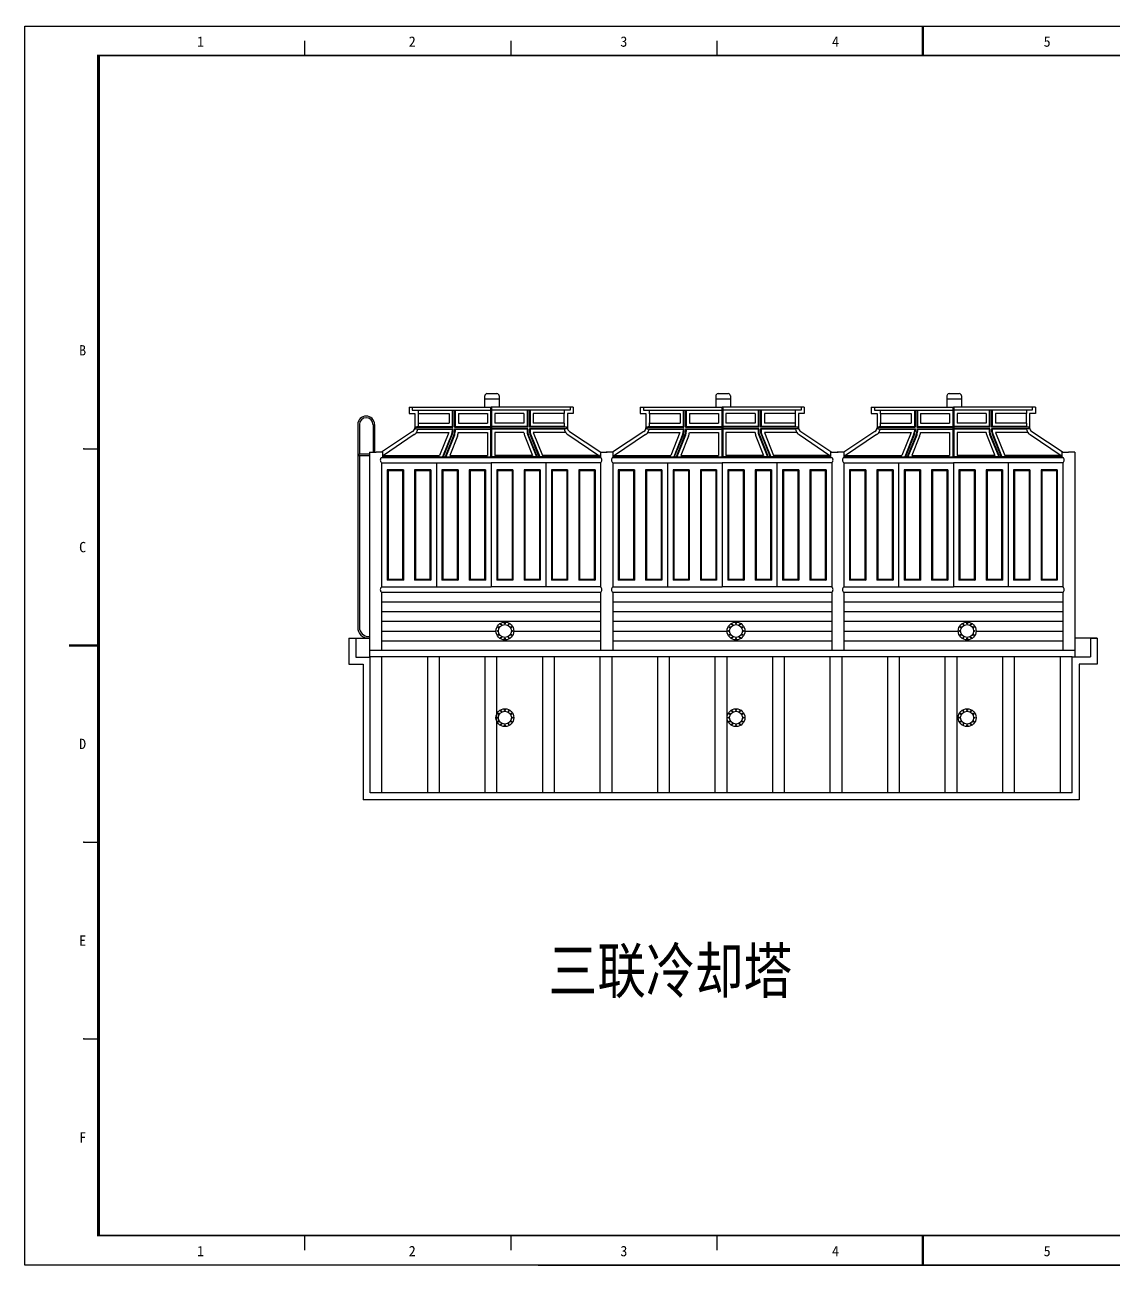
# Model space of a CAD drawing. Header units: millimetres. Extents: x 245 to 542, y 43 to 253.
# Drawn here: x 245.2 to 429.6, y 42.5 to 252.9 of the extents above; entities that cross this region are included whole.
import ezdxf

# ---------------------------------------------------------------- set-up
doc = ezdxf.new("R2010")
doc.units = ezdxf.units.MM
doc.layers.add('sb', color=2, linetype='Continuous')
doc.styles.add('QSDI', font='SimSun.ttf', dxfattribs={"width": 0.8})

# ---------------------------------------------------------------- blocks, each defined once
blk = doc.blocks.new('2#图框，横')
for p, q in [((7777.69, 0), (7777.69, 420)), ((7777.69, 420), (8371.69, 420)), ((7872.57, 415), (7872.57, 410)), ((7942.44, 415), (7942.44, 410)), ((8012.32, 415), (8012.32, 410)), ((7797.69, 276.67), (7802.69, 276.67)), ((7797.69, 143.33), (7802.69, 143.33)), ((7797.69, 76.67), (7802.69, 76.67)), ((7872.57, 10), (7872.57, 5)), ((7942.44, 10), (7942.44, 5)), ((8012.32, 10), (8012.32, 5)), ((8371.69, 0), (7777.69, 0)), ((7951.69, 0), (8371.69, 0))]:
    blk.add_line(p, q)
for points, const_width in [([(8082.19, 410), (8082.19, 420)], 0.8), ([(8082.19, 410), (8082.19, 420)], 0.5), ([(7802.69, 210), (7792.69, 210)], 0.8), ([(7792.69, 210), (7802.69, 210)], 0.5), ([(8082.19, 10), (8082.19, 0)], 0.8), ([(8082.19, 10), (8082.19, 0)], 0.5)]:
    blk.add_lwpolyline(points, dxfattribs=dict(const_width=const_width))
blk.add_lwpolyline([(7802.69, 10, 1, 1, 0), (7802.69, 410, 0.6, 0.6, 0), (8361.69, 410, 0.6, 0.6, 0), (8361.69, 10, 0.6, 0.6, 0)], format="xyseb", close=True)
for p in [(7797.69, 276.67), (7797.69, 210), (7797.69, 143.33), (7797.69, 76.67)]:
    blk.add_point(p)
at = {"style": 'QSDI'}
for s, p in [('1', (7836.11, 412.98)), ('2', (7907.86, 412.98)), ('3', (7979.61, 412.98)), ('4', (8051.36, 412.98)), ('5', (8123.11, 412.98)), ('B', (7796.11, 308.32)), ('C', (7796.11, 241.62)), ('D', (7796.11, 174.92)), ('E', (7796.11, 108.22)), ('F', (7796.11, 41.52)), ('1', (7836.11, 2.98)), ('2', (7907.86, 2.98)), ('3', (7979.61, 2.98)), ('4', (8051.36, 2.98)), ('5', (8123.11, 2.98))]:
    blk.add_text(s, height=3.5, dxfattribs=at).set_placement(p)
blk = doc.blocks.new('A$C2AF1339E')
at = {"color": 0, "linetype": 'ByBlock'}
for p, q in [((0, 2350), (0, 0)), ((1182, 2350), (1182, 0)), ((120, 2212), (120, 127)), ((120, 2212), (471, 2212)), ((139, 2198), (120, 2212)), ((139, 2212), (139, 143)), ((139, 2198), (452, 2198)), ((452, 2212), (452, 143)), ((471, 2212), (452, 2198)), ((471, 2212), (471, 127)), ((711, 2212), (711, 127)), ((730, 2198), (711, 2212)), ((711, 2212), (1062, 2212)), ((730, 2212), (730, 143)), ((730, 2198), (1043, 2198)), ((1043, 2212), (1043, 143)), ((1062, 2212), (1043, 2198)), ((1062, 2212), (1062, 127)), ((139, 143), (120, 127)), ((120, 127), (471, 127)), ((139, 143), (452, 143)), ((452, 143), (471, 127)), ((730, 143), (711, 127)), ((711, 127), (1062, 127)), ((730, 143), (1043, 143)), ((1043, 143), (1062, 127))]:
    blk.add_line(p, q, dxfattribs=at)

msp = doc.modelspace()

# ---------------------------------------------------------------- linework, layer by layer
at = {"color": 2}
for p, q in [((323.1, 190), (323.1, 188.11)), ((323.1, 189.49), (325.58, 189.49)), ((323.49, 190.39), (325.19, 190.39)), ((325.58, 190), (325.58, 188.11)), ((362.28, 190), (362.28, 188.11)), ((362.28, 189.49), (364.76, 189.49)), ((362.67, 190.39), (364.37, 190.39)), ((364.76, 190), (364.76, 188.11)), ((401.46, 190), (401.46, 188.11)), ((401.46, 189.49), (403.94, 189.49)), ((401.85, 190.39), (403.55, 190.39)), ((403.94, 190), (403.94, 188.11)), ((304.18, 185.16), (304.18, 180.48)), ((304.45, 185.16), (304.45, 180.48)), ((301.87, 178.95), (301.87, 178.68)), ((300.09, 148.94), (300.09, 144.56)), ((301.26, 148.94), (301.26, 145.74)), ((301.26, 148.94), (303.57, 148.94)), ((426.95, 148.94), (423.17, 148.94)), ((425.78, 148.94), (425.78, 145.79)), ((426.95, 148.94), (426.95, 144.56)), ((301.26, 145.74), (303.69, 145.74)), ((344.81, 146.86), (303.57, 146.86)), ((344.81, 145.79), (303.57, 145.79)), ((303.69, 122.72), (303.69, 145.74)), ((305.69, 122.72), (305.69, 145.79)), ((383.99, 146.86), (342.75, 146.86)), ((383.99, 146.86), (342.75, 146.86)), ((383.99, 145.79), (342.75, 145.79)), ((383.99, 145.79), (342.75, 145.79)), ((423.17, 146.86), (381.93, 146.86)), ((422.69, 145.79), (381.93, 145.79)), ((422.69, 122.72), (422.69, 145.79)), ((422.69, 145.79), (425.78, 145.79)), ((300.09, 144.56), (302.52, 144.56)), ((302.52, 144.56), (302.52, 121.54)), ((426.95, 144.56), (423.87, 144.56)), ((423.87, 144.56), (423.87, 121.54)), ((422.69, 122.72), (303.69, 122.72)), ((423.87, 121.54), (302.52, 121.54))]:
    msp.add_line(p, q, dxfattribs=at)
at = {"color": 2, "linetype": 'ByBlock'}
for p, q in [((310.28, 188.1), (324.19, 188.1)), ((310.28, 188.1), (310.28, 187.03)), ((310.82, 188.1), (310.82, 187.57)), ((310.82, 188.1), (310.91, 188.1)), ((310.82, 187.57), (311.81, 187.57)), ((311.81, 187.57), (324.1, 187.57)), ((311.81, 187.57), (311.81, 187.03)), ((317.6, 187.57), (317.6, 184.84)), ((317.7, 187.57), (317.7, 184.73)), ((317.99, 187.57), (317.99, 184.73)), ((318.1, 187.57), (318.1, 184.84)), ((324.1, 188.1), (324.1, 179.68)), ((324.1, 187.48), (324.19, 187.48)), ((324.19, 188.1), (324.19, 179.59)), ((324.19, 188.1), (324.19, 179.59)), ((338.11, 188.1), (324.19, 188.1)), ((324.28, 187.48), (324.19, 187.48)), ((324.28, 188.1), (324.28, 179.68)), ((336.58, 187.57), (324.28, 187.57)), ((330.29, 187.57), (330.29, 184.84)), ((330.4, 187.57), (330.4, 184.73)), ((330.68, 187.57), (330.68, 184.73)), ((330.79, 187.57), (330.79, 184.84)), ((336.58, 187.57), (336.58, 187.03)), ((337.57, 187.57), (336.58, 187.57)), ((337.57, 188.1), (337.48, 188.1)), ((337.57, 188.1), (337.57, 187.57)), ((338.11, 188.1), (338.11, 187.03)), ((349.46, 188.1), (363.37, 188.1)), ((349.46, 188.1), (349.46, 187.03)), ((350, 188.1), (350.09, 188.1)), ((350, 188.1), (350, 187.57)), ((350, 187.57), (350.99, 187.57)), ((350.99, 187.57), (363.28, 187.57)), ((350.99, 187.57), (350.99, 187.03)), ((356.77, 187.57), (356.77, 184.84)), ((356.88, 187.57), (356.88, 184.73)), ((357.17, 187.57), (357.17, 184.73)), ((357.28, 187.57), (357.28, 184.84)), ((363.28, 188.1), (363.28, 179.68)), ((363.28, 187.48), (363.37, 187.48)), ((377.28, 188.1), (363.37, 188.1)), ((363.37, 188.1), (363.37, 179.59)), ((363.37, 188.1), (363.37, 179.59)), ((363.46, 187.48), (363.37, 187.48)), ((363.46, 188.1), (363.46, 179.68)), ((375.76, 187.57), (363.46, 187.57)), ((369.47, 187.57), (369.47, 184.84)), ((369.58, 187.57), (369.58, 184.73)), ((369.86, 187.57), (369.86, 184.73)), ((369.97, 187.57), (369.97, 184.84)), ((376.75, 187.57), (375.76, 187.57)), ((375.76, 187.57), (375.76, 187.03)), ((376.75, 188.1), (376.66, 188.1)), ((376.75, 188.1), (376.75, 187.57)), ((377.28, 188.1), (377.28, 187.03)), ((388.64, 188.1), (402.55, 188.1)), ((388.64, 188.1), (388.64, 187.03)), ((389.18, 188.1), (389.18, 187.57)), ((389.18, 188.1), (389.27, 188.1)), ((389.18, 187.57), (390.16, 187.57)), ((390.16, 187.57), (402.46, 187.57)), ((390.16, 187.57), (390.16, 187.03)), ((395.95, 187.57), (395.95, 184.84)), ((396.06, 187.57), (396.06, 184.73)), ((396.35, 187.57), (396.35, 184.73)), ((396.46, 187.57), (396.46, 184.84)), ((402.46, 188.1), (402.46, 179.68)), ((402.46, 187.48), (402.55, 187.48)), ((402.55, 188.1), (402.55, 179.59)), ((402.55, 188.1), (402.55, 179.59)), ((416.46, 188.1), (402.55, 188.1)), ((402.64, 187.48), (402.55, 187.48)), ((402.64, 188.1), (402.64, 179.68)), ((414.94, 187.57), (402.64, 187.57)), ((408.65, 187.57), (408.65, 184.84)), ((408.76, 187.57), (408.76, 184.73)), ((409.04, 187.57), (409.04, 184.73)), ((409.15, 187.57), (409.15, 184.84)), ((414.94, 187.57), (414.94, 187.03)), ((415.93, 187.57), (414.94, 187.57)), ((415.93, 188.1), (415.84, 188.1)), ((415.93, 188.1), (415.93, 187.57)), ((416.46, 188.1), (416.46, 187.03)), ((301.6, 185.16), (301.6, 178.82)), ((301.87, 185.16), (301.87, 180.15)), ((310.28, 187.03), (311.27, 187.03)), ((311.27, 187.03), (311.27, 184.6)), ((311.81, 187.03), (317.06, 187.03)), ((311.81, 187.03), (311.85, 186.98)), ((311.85, 185.42), (311.81, 185.38)), ((311.81, 185.38), (317.06, 185.38)), ((311.81, 185.38), (311.81, 184.84)), ((311.85, 186.98), (311.85, 185.42)), ((317.06, 187.03), (317.06, 185.38)), ((318.64, 187.03), (323.57, 187.03)), ((318.64, 187.03), (318.64, 185.38)), ((318.64, 185.38), (323.57, 185.38)), ((323.57, 187.03), (323.57, 185.38)), ((329.75, 187.03), (324.82, 187.03)), ((324.82, 187.03), (324.82, 185.38)), ((329.75, 185.38), (324.82, 185.38)), ((329.75, 187.03), (329.75, 185.38)), ((331.33, 187.03), (331.33, 185.38)), ((336.58, 187.03), (331.33, 187.03)), ((336.58, 185.38), (331.33, 185.38)), ((336.58, 187.03), (336.54, 186.98)), ((336.54, 186.98), (336.54, 185.42)), ((336.54, 185.42), (336.58, 185.38)), ((336.58, 185.38), (336.58, 184.84)), ((337.12, 187.03), (337.12, 184.6)), ((338.11, 187.03), (337.12, 187.03)), ((349.46, 187.03), (350.45, 187.03)), ((350.45, 187.03), (350.45, 184.6)), ((350.99, 187.03), (356.24, 187.03)), ((350.99, 187.03), (351.03, 186.98)), ((351.03, 185.42), (350.99, 185.38)), ((350.99, 185.38), (356.24, 185.38)), ((350.99, 185.38), (350.99, 184.84)), ((351.03, 186.98), (351.03, 185.42)), ((356.24, 187.03), (356.24, 185.38)), ((357.81, 187.03), (362.75, 187.03)), ((357.81, 187.03), (357.81, 185.38)), ((357.81, 185.38), (362.75, 185.38)), ((362.75, 187.03), (362.75, 185.38)), ((364, 187.03), (364, 185.38)), ((368.93, 187.03), (364, 187.03)), ((368.93, 185.38), (364, 185.38)), ((368.93, 187.03), (368.93, 185.38)), ((375.76, 187.03), (370.51, 187.03)), ((370.51, 187.03), (370.51, 185.38)), ((375.76, 185.38), (370.51, 185.38)), ((375.76, 187.03), (375.72, 186.98)), ((375.72, 186.98), (375.72, 185.42)), ((375.72, 185.42), (375.76, 185.38)), ((375.76, 185.38), (375.76, 184.84)), ((377.28, 187.03), (376.3, 187.03)), ((376.3, 187.03), (376.3, 184.6)), ((388.64, 187.03), (389.63, 187.03)), ((389.63, 187.03), (389.63, 184.6)), ((390.16, 187.03), (395.42, 187.03)), ((390.16, 187.03), (390.21, 186.98)), ((390.21, 185.42), (390.16, 185.38)), ((390.16, 185.38), (395.42, 185.38)), ((390.16, 185.38), (390.16, 184.84)), ((390.21, 186.98), (390.21, 185.42)), ((395.42, 187.03), (395.42, 185.38)), ((396.99, 187.03), (396.99, 185.38)), ((396.99, 187.03), (401.92, 187.03)), ((396.99, 185.38), (401.92, 185.38)), ((401.92, 187.03), (401.92, 185.38)), ((408.11, 187.03), (403.18, 187.03)), ((403.18, 187.03), (403.18, 185.38)), ((408.11, 185.38), (403.18, 185.38)), ((408.11, 187.03), (408.11, 185.38)), ((409.69, 187.03), (409.69, 185.38)), ((414.94, 187.03), (409.69, 187.03)), ((414.94, 185.38), (409.69, 185.38)), ((414.94, 187.03), (414.89, 186.98)), ((414.89, 186.98), (414.89, 185.42)), ((414.89, 185.42), (414.94, 185.38)), ((414.94, 185.38), (414.94, 184.84)), ((415.48, 187.03), (415.48, 184.6)), ((416.46, 187.03), (415.48, 187.03)), ((310.89, 183.97), (305.61, 180.48)), ((311.17, 183.46), (305.93, 179.92)), ((311.81, 184.84), (311.4, 184.73)), ((311.4, 184.73), (317.7, 184.73)), ((311.4, 184.73), (311.4, 184.45)), ((311.4, 184.45), (317.7, 184.45)), ((311.4, 184.45), (311.78, 184.35)), ((311.51, 183.8), (311.5, 183.72)), ((311.51, 183.8), (317.03, 183.8)), ((311.78, 184.35), (317.6, 184.35)), ((311.81, 184.84), (317.6, 184.84)), ((317.03, 183.8), (315.47, 179.92)), ((317.52, 183.56), (315.96, 179.68)), ((317.62, 183.52), (316.07, 179.68)), ((317.88, 183.42), (316.38, 179.68)), ((317.98, 183.38), (316.5, 179.68)), ((318.48, 183.18), (317.17, 179.92)), ((317.6, 184.84), (317.7, 184.73)), ((317.7, 184.45), (317.6, 184.35)), ((317.6, 184.35), (317.6, 183.97)), ((317.7, 184.45), (317.7, 183.97)), ((318.1, 184.84), (317.99, 184.73)), ((317.99, 184.73), (324.1, 184.73)), ((317.99, 184.45), (324.1, 184.45)), ((317.99, 184.45), (318.1, 184.35)), ((317.99, 184.45), (317.99, 183.97)), ((318.1, 184.84), (324.1, 184.84)), ((318.1, 184.35), (324.1, 184.35)), ((318.1, 184.35), (318.1, 183.97)), ((318.63, 183.8), (323.57, 183.8)), ((323.57, 183.8), (323.57, 179.92)), ((330.29, 184.84), (324.28, 184.84)), ((330.4, 184.73), (324.28, 184.73)), ((330.4, 184.45), (324.28, 184.45)), ((330.29, 184.35), (324.28, 184.35)), ((329.76, 183.8), (324.82, 183.8)), ((324.82, 183.8), (324.82, 179.92)), ((329.91, 183.18), (331.21, 179.92)), ((330.29, 184.84), (330.4, 184.73)), ((330.4, 184.45), (330.29, 184.35)), ((330.29, 184.35), (330.29, 183.97)), ((330.4, 184.45), (330.4, 183.97)), ((330.4, 183.38), (331.89, 179.68)), ((330.5, 183.42), (332, 179.68)), ((330.79, 184.84), (330.68, 184.73)), ((336.98, 184.73), (330.68, 184.73)), ((336.98, 184.45), (330.68, 184.45)), ((330.68, 184.45), (330.79, 184.35)), ((330.68, 184.45), (330.68, 183.97)), ((330.77, 183.52), (332.31, 179.68)), ((336.58, 184.84), (330.79, 184.84)), ((336.61, 184.35), (330.79, 184.35)), ((330.79, 184.35), (330.79, 183.97)), ((330.87, 183.56), (332.43, 179.68)), ((336.87, 183.8), (331.35, 183.8)), ((331.35, 183.8), (332.91, 179.92)), ((336.58, 184.84), (336.98, 184.73)), ((336.98, 184.45), (336.61, 184.35)), ((336.87, 183.8), (336.89, 183.72)), ((336.98, 184.73), (336.98, 184.45)), ((337.22, 183.46), (342.46, 179.92)), ((337.5, 183.97), (342.78, 180.48)), ((350.07, 183.97), (344.79, 180.48)), ((350.35, 183.46), (345.11, 179.92)), ((350.99, 184.84), (350.58, 184.73)), ((350.58, 184.73), (356.88, 184.73)), ((350.58, 184.73), (350.58, 184.45)), ((350.58, 184.45), (356.88, 184.45)), ((350.58, 184.45), (350.96, 184.35)), ((350.69, 183.8), (350.68, 183.72)), ((350.69, 183.8), (356.21, 183.8)), ((350.96, 184.35), (356.77, 184.35)), ((350.99, 184.84), (356.77, 184.84)), ((356.21, 183.8), (354.65, 179.92)), ((356.7, 183.56), (355.14, 179.68)), ((356.8, 183.52), (355.25, 179.68)), ((357.06, 183.42), (355.56, 179.68)), ((357.16, 183.38), (355.68, 179.68)), ((357.66, 183.18), (356.35, 179.92)), ((356.77, 184.84), (356.88, 184.73)), ((356.88, 184.45), (356.77, 184.35)), ((356.77, 184.35), (356.77, 183.97)), ((356.88, 184.45), (356.88, 183.97)), ((357.28, 184.84), (357.17, 184.73)), ((357.17, 184.73), (363.28, 184.73)), ((357.17, 184.45), (363.28, 184.45)), ((357.17, 184.45), (357.17, 183.97)), ((357.17, 184.45), (357.28, 184.35)), ((357.28, 184.84), (363.28, 184.84)), ((357.28, 184.35), (363.28, 184.35)), ((357.28, 184.35), (357.28, 183.97)), ((357.81, 183.8), (362.75, 183.8)), ((362.75, 183.8), (362.75, 179.92)), ((369.47, 184.84), (363.46, 184.84)), ((369.58, 184.73), (363.46, 184.73)), ((369.58, 184.45), (363.46, 184.45)), ((369.47, 184.35), (363.46, 184.35)), ((364, 183.8), (364, 179.92)), ((368.94, 183.8), (364, 183.8)), ((369.08, 183.18), (370.39, 179.92)), ((369.47, 184.84), (369.58, 184.73)), ((369.58, 184.45), (369.47, 184.35)), ((369.47, 184.35), (369.47, 183.97)), ((369.58, 184.45), (369.58, 183.97)), ((369.58, 183.38), (371.07, 179.68)), ((369.68, 183.42), (371.18, 179.68)), ((369.97, 184.84), (369.86, 184.73)), ((376.16, 184.73), (369.86, 184.73)), ((369.86, 184.45), (369.86, 183.97)), ((369.86, 184.45), (369.97, 184.35)), ((376.16, 184.45), (369.86, 184.45)), ((369.95, 183.52), (371.49, 179.68)), ((375.76, 184.84), (369.97, 184.84)), ((369.97, 184.35), (369.97, 183.97)), ((375.79, 184.35), (369.97, 184.35)), ((370.05, 183.56), (371.61, 179.68)), ((370.53, 183.8), (372.09, 179.92)), ((376.05, 183.8), (370.53, 183.8)), ((375.76, 184.84), (376.16, 184.73)), ((376.16, 184.45), (375.79, 184.35)), ((376.05, 183.8), (376.07, 183.72)), ((376.16, 184.73), (376.16, 184.45)), ((376.4, 183.46), (381.64, 179.92)), ((376.68, 183.97), (381.96, 180.48)), ((389.25, 183.97), (383.96, 180.48)), ((389.53, 183.46), (384.29, 179.92)), ((390.16, 184.84), (389.76, 184.73)), ((389.76, 184.73), (396.06, 184.73)), ((389.76, 184.73), (389.76, 184.45)), ((389.76, 184.45), (396.06, 184.45)), ((389.76, 184.45), (390.14, 184.35)), ((389.87, 183.8), (389.86, 183.72)), ((389.87, 183.8), (395.39, 183.8)), ((390.14, 184.35), (395.95, 184.35)), ((390.16, 184.84), (395.95, 184.84)), ((395.39, 183.8), (393.83, 179.92)), ((395.88, 183.56), (394.32, 179.68)), ((395.97, 183.52), (394.43, 179.68)), ((396.24, 183.42), (394.74, 179.68)), ((396.34, 183.38), (394.86, 179.68)), ((396.84, 183.18), (395.53, 179.92)), ((395.95, 184.84), (396.06, 184.73)), ((396.06, 184.45), (395.95, 184.35)), ((395.95, 184.35), (395.95, 183.97)), ((396.06, 184.45), (396.06, 183.97)), ((396.46, 184.84), (396.35, 184.73)), ((396.35, 184.73), (402.46, 184.73)), ((396.35, 184.45), (402.46, 184.45)), ((396.35, 184.45), (396.46, 184.35)), ((396.35, 184.45), (396.35, 183.97)), ((396.46, 184.84), (402.46, 184.84)), ((396.46, 184.35), (402.46, 184.35)), ((396.46, 184.35), (396.46, 183.97)), ((396.99, 183.8), (401.92, 183.8)), ((401.92, 183.8), (401.92, 179.92)), ((408.65, 184.84), (402.64, 184.84)), ((408.76, 184.73), (402.64, 184.73)), ((408.76, 184.45), (402.64, 184.45)), ((408.65, 184.35), (402.64, 184.35)), ((408.12, 183.8), (403.18, 183.8)), ((403.18, 183.8), (403.18, 179.92)), ((408.26, 183.18), (409.57, 179.92)), ((408.65, 184.84), (408.76, 184.73)), ((408.76, 184.45), (408.65, 184.35)), ((408.65, 184.35), (408.65, 183.97)), ((408.76, 184.45), (408.76, 183.97)), ((408.76, 183.38), (410.25, 179.68)), ((408.86, 183.42), (410.36, 179.68)), ((409.15, 184.84), (409.04, 184.73)), ((415.34, 184.73), (409.04, 184.73)), ((415.34, 184.45), (409.04, 184.45)), ((409.04, 184.45), (409.15, 184.35)), ((409.04, 184.45), (409.04, 183.97)), ((409.13, 183.52), (410.67, 179.68)), ((414.94, 184.84), (409.15, 184.84)), ((414.97, 184.35), (409.15, 184.35)), ((409.15, 184.35), (409.15, 183.97)), ((409.23, 183.56), (410.79, 179.68)), ((415.23, 183.8), (409.71, 183.8)), ((409.71, 183.8), (411.27, 179.92)), ((414.94, 184.84), (415.34, 184.73)), ((415.34, 184.45), (414.97, 184.35)), ((415.23, 183.8), (415.24, 183.72)), ((415.34, 184.73), (415.34, 184.45)), ((415.58, 183.46), (420.82, 179.92)), ((415.85, 183.97), (421.14, 180.48)), ((301.6, 183.01), (301.6, 150.79)), ((301.87, 182.87), (301.87, 180.15)), ((303.57, 180.15), (301.87, 180.15)), ((303.57, 179.87), (301.87, 179.87)), ((301.87, 179.87), (301.87, 178.95)), ((301.87, 179.87), (301.87, 178.95)), ((303.57, 180.48), (304.69, 180.48)), ((305.81, 180.48), (304.69, 180.48)), ((305.63, 179.59), (342.75, 179.59)), ((305.81, 180.48), (305.81, 179.59)), ((305.84, 179.92), (305.81, 179.91)), ((305.84, 179.92), (305.81, 179.91)), ((305.81, 179.68), (324.19, 179.68)), ((305.81, 179.59), (324.19, 179.59)), ((305.84, 179.92), (305.93, 179.92)), ((305.84, 179.92), (305.93, 179.92)), ((305.93, 179.92), (315.47, 179.92)), ((317.17, 179.92), (323.57, 179.92)), ((342.57, 179.68), (324.19, 179.68)), ((342.57, 179.59), (324.19, 179.59)), ((331.21, 179.92), (324.82, 179.92)), ((342.46, 179.92), (332.91, 179.92)), ((342.54, 179.92), (342.46, 179.92)), ((342.54, 179.92), (342.57, 179.91)), ((342.57, 179.91), (342.57, 179.68)), ((342.75, 180.48), (343.87, 180.48)), ((342.75, 180.48), (342.75, 179.59)), ((344.81, 180.48), (343.69, 180.48)), ((344.81, 180.48), (344.81, 179.59)), ((344.81, 179.59), (381.93, 179.59)), ((345.02, 179.92), (344.99, 179.91)), ((345.02, 179.92), (344.99, 179.91)), ((344.99, 179.91), (344.99, 179.68)), ((344.99, 179.68), (363.37, 179.68)), ((344.99, 179.59), (363.37, 179.59)), ((345.02, 179.92), (345.11, 179.92)), ((345.02, 179.92), (345.11, 179.92)), ((345.11, 179.92), (354.65, 179.92)), ((356.35, 179.92), (362.75, 179.92)), ((381.75, 179.68), (363.37, 179.68)), ((381.75, 179.59), (363.37, 179.59)), ((370.39, 179.92), (364, 179.92)), ((381.64, 179.92), (372.09, 179.92)), ((381.72, 179.92), (381.64, 179.92)), ((381.72, 179.92), (381.75, 179.91)), ((381.75, 180.48), (381.75, 179.59)), ((381.75, 180.48), (382.87, 180.48)), ((381.93, 180.48), (383.05, 180.48)), ((383.99, 180.48), (382.87, 180.48)), ((383.99, 180.48), (382.87, 180.48)), ((383.99, 180.48), (383.99, 179.59)), ((383.99, 179.59), (421.11, 179.59)), ((384.2, 179.92), (384.17, 179.91)), ((384.2, 179.92), (384.17, 179.91)), ((384.17, 179.91), (384.17, 179.68)), ((384.17, 179.68), (402.55, 179.68)), ((384.17, 179.59), (402.55, 179.59)), ((384.2, 179.92), (384.29, 179.92)), ((384.2, 179.92), (384.29, 179.92)), ((384.29, 179.92), (393.83, 179.92)), ((395.53, 179.92), (401.92, 179.92)), ((420.93, 179.68), (402.55, 179.68)), ((420.93, 179.59), (402.55, 179.59)), ((409.57, 179.92), (403.18, 179.92)), ((420.82, 179.92), (411.27, 179.92)), ((420.9, 179.92), (420.82, 179.92)), ((420.9, 179.92), (420.93, 179.91)), ((420.93, 180.48), (422.05, 180.48)), ((420.93, 180.48), (420.93, 179.59)), ((423.17, 180.48), (422.05, 180.48)), ((301.87, 178.68), (301.87, 150.79)), ((305.63, 178.69), (324.19, 178.69)), ((305.63, 178.69), (305.63, 157.62)), ((324.19, 178.69), (324.19, 157.62)), ((342.75, 178.69), (324.19, 178.69)), ((325.14, 177.45), (325.14, 158.76)), ((325.14, 177.45), (325.28, 177.33)), ((327.89, 177.45), (325.14, 177.45)), ((325.14, 177.45), (325.28, 177.33)), ((325.28, 177.45), (325.28, 158.9)), ((327.74, 177.33), (325.28, 177.33)), ((327.74, 177.45), (327.74, 158.9)), ((327.74, 177.33), (327.89, 177.45)), ((327.74, 177.33), (327.89, 177.45)), ((327.89, 177.45), (327.89, 158.76)), ((329.78, 177.45), (329.78, 158.76)), ((332.53, 177.45), (329.78, 177.45)), ((329.78, 177.45), (329.92, 177.33)), ((329.92, 177.45), (329.92, 158.9)), ((332.38, 177.33), (329.92, 177.33)), ((332.38, 177.45), (332.38, 158.9)), ((332.38, 177.33), (332.53, 177.45)), ((332.53, 177.45), (332.53, 158.76)), ((333.47, 178.69), (333.47, 157.62)), ((342.75, 178.69), (342.75, 157.62)), ((342.75, 178.69), (342.75, 157.62)), ((344.81, 178.69), (344.81, 157.62)), ((344.81, 178.69), (363.37, 178.69)), ((363.37, 178.69), (363.37, 157.62)), ((381.93, 178.69), (363.37, 178.69)), ((364.31, 177.45), (364.31, 158.76)), ((364.31, 177.45), (364.46, 177.33)), ((367.07, 177.45), (364.31, 177.45)), ((364.31, 177.45), (364.46, 177.33)), ((364.46, 177.45), (364.46, 158.9)), ((366.92, 177.33), (364.46, 177.33)), ((366.92, 177.45), (366.92, 158.9)), ((366.92, 177.33), (367.07, 177.45)), ((366.92, 177.33), (367.07, 177.45)), ((367.07, 177.45), (367.07, 158.76)), ((368.95, 177.45), (368.95, 158.76)), ((368.95, 177.45), (369.1, 177.33)), ((371.71, 177.45), (368.95, 177.45)), ((369.1, 177.45), (369.1, 158.9)), ((371.56, 177.33), (369.1, 177.33)), ((371.56, 177.45), (371.56, 158.9)), ((371.56, 177.33), (371.71, 177.45)), ((371.71, 177.45), (371.71, 158.76)), ((372.65, 178.69), (372.65, 157.62)), ((381.93, 178.69), (381.93, 157.62)), ((381.93, 178.69), (381.93, 157.62)), ((383.99, 178.69), (402.55, 178.69)), ((383.99, 178.69), (383.99, 157.62)), ((402.55, 178.69), (402.55, 157.62)), ((421.11, 178.69), (402.55, 178.69)), ((403.49, 177.45), (403.49, 158.76)), ((403.49, 177.45), (403.64, 177.33)), ((406.25, 177.45), (403.49, 177.45)), ((403.49, 177.45), (403.64, 177.33)), ((403.64, 177.45), (403.64, 158.9)), ((406.1, 177.33), (403.64, 177.33)), ((406.1, 177.45), (406.1, 158.9)), ((406.1, 177.33), (406.25, 177.45)), ((406.1, 177.33), (406.25, 177.45)), ((406.25, 177.45), (406.25, 158.76)), ((408.13, 177.45), (408.13, 158.76)), ((410.89, 177.45), (408.13, 177.45)), ((408.13, 177.45), (408.28, 177.33)), ((408.28, 177.45), (408.28, 158.9)), ((410.74, 177.33), (408.28, 177.33)), ((410.74, 177.45), (410.74, 158.9)), ((410.74, 177.33), (410.89, 177.45)), ((410.89, 177.45), (410.89, 158.76)), ((411.83, 178.69), (411.83, 157.62)), ((421.11, 178.69), (421.11, 157.62)), ((421.11, 178.69), (421.11, 157.62)), ((325.28, 158.9), (325.14, 158.76)), ((327.89, 158.76), (325.14, 158.76)), ((327.74, 158.9), (325.28, 158.9)), ((327.74, 158.9), (327.89, 158.76)), ((329.92, 158.9), (329.78, 158.76)), ((332.53, 158.76), (329.78, 158.76)), ((332.38, 158.9), (329.92, 158.9)), ((332.38, 158.9), (332.53, 158.76)), ((364.46, 158.9), (364.31, 158.76)), ((367.07, 158.76), (364.31, 158.76)), ((366.92, 158.9), (364.46, 158.9)), ((366.92, 158.9), (367.07, 158.76)), ((369.1, 158.9), (368.95, 158.76)), ((371.71, 158.76), (368.95, 158.76)), ((371.56, 158.9), (369.1, 158.9)), ((371.56, 158.9), (371.71, 158.76)), ((403.64, 158.9), (403.49, 158.76)), ((406.25, 158.76), (403.49, 158.76)), ((406.1, 158.9), (403.64, 158.9)), ((406.1, 158.9), (406.25, 158.76)), ((408.28, 158.9), (408.13, 158.76)), ((410.89, 158.76), (408.13, 158.76)), ((410.74, 158.9), (408.28, 158.9)), ((410.74, 158.9), (410.89, 158.76)), ((305.63, 157.62), (324.19, 157.62)), ((305.63, 156.73), (342.75, 156.73)), ((305.63, 156.73), (305.63, 146.86)), ((308.77, 157.62), (324.19, 157.62)), ((339.61, 157.62), (324.19, 157.62)), ((342.75, 157.62), (324.19, 157.62)), ((342.75, 156.73), (342.75, 146.86)), ((342.75, 156.73), (342.75, 146.86)), ((344.81, 157.62), (363.37, 157.62)), ((344.81, 156.73), (381.93, 156.73)), ((344.81, 156.73), (344.81, 146.86)), ((347.95, 157.62), (363.37, 157.62)), ((381.93, 157.62), (363.37, 157.62)), ((378.79, 157.62), (363.37, 157.62)), ((381.93, 156.73), (381.93, 146.86)), ((381.93, 156.73), (381.93, 146.86)), ((383.99, 157.62), (402.55, 157.62)), ((383.99, 156.73), (421.11, 156.73)), ((383.99, 156.73), (383.99, 146.86)), ((387.13, 157.62), (402.55, 157.62)), ((417.97, 157.62), (402.55, 157.62)), ((421.11, 157.62), (402.55, 157.62)), ((421.11, 156.73), (421.11, 146.86)), ((421.11, 156.73), (421.11, 146.86)), ((305.63, 155.08), (342.75, 155.08)), ((344.81, 155.08), (381.93, 155.08)), ((383.99, 155.08), (421.11, 155.08)), ((305.63, 153.44), (342.75, 153.44)), ((305.63, 151.8), (342.75, 151.8)), ((344.81, 153.44), (381.93, 153.44)), ((344.81, 151.8), (381.93, 151.8)), ((383.99, 153.44), (421.11, 153.44)), ((383.99, 151.8), (421.11, 151.8)), ((305.63, 150.16), (325.02, 150.16)), ((328.04, 150.16), (342.75, 150.16)), ((344.81, 150.16), (364.2, 150.16)), ((367.22, 150.16), (381.93, 150.16)), ((383.99, 150.16), (403.38, 150.16)), ((406.39, 150.16), (421.11, 150.16)), ((305.63, 148.52), (342.75, 148.52)), ((344.81, 148.52), (381.93, 148.52)), ((383.99, 148.52), (421.11, 148.52))]:
    msp.add_line(p, q, dxfattribs=at)
at = {"color": 2, "ltscale": 10}
for p, q in [((303.57, 180.48), (303.57, 145.79)), ((423.17, 180.48), (423.17, 145.79)), ((313.44, 122.72), (313.44, 145.79)), ((315.44, 122.72), (315.44, 145.79)), ((323.19, 122.72), (323.19, 145.79)), ((325.19, 122.72), (325.19, 145.79)), ((332.94, 122.72), (332.94, 145.79)), ((334.94, 122.72), (334.94, 145.79)), ((342.69, 122.72), (342.69, 145.79)), ((344.69, 122.72), (344.69, 145.79)), ((352.44, 122.72), (352.44, 145.79)), ((354.44, 122.72), (354.44, 145.79)), ((362.19, 122.72), (362.19, 145.79)), ((364.19, 122.72), (364.19, 145.79)), ((371.94, 122.72), (371.94, 145.79)), ((373.94, 122.72), (373.94, 145.79)), ((381.69, 122.72), (381.69, 145.79)), ((383.69, 122.72), (383.69, 145.79)), ((391.44, 122.72), (391.44, 145.79)), ((393.44, 122.72), (393.44, 145.79)), ((401.19, 122.72), (401.19, 145.79)), ((403.19, 122.72), (403.19, 145.79)), ((410.94, 122.72), (410.94, 145.79)), ((412.94, 122.72), (412.94, 145.79)), ((420.69, 122.72), (420.69, 145.79))]:
    msp.add_line(p, q, dxfattribs=at)
at = {"color": 2, "linetype": 'ByBlock'}
for centre, radius in [((326.53, 150.16), 1.51), ((326.53, 151.44), 0.0646), ((365.71, 150.16), 1.51), ((365.71, 151.44), 0.0646), ((404.89, 150.16), 1.51), ((404.89, 151.44), 0.0646), ((325.25, 150.16), 0.0646), ((325.42, 150.8), 0.0646), ((325.42, 149.52), 0.0646), ((326.53, 150.16), 1.1), ((325.89, 151.27), 0.0646), ((327.17, 151.27), 0.0646), ((327.63, 150.8), 0.0646), ((327.63, 149.52), 0.0646), ((327.81, 150.16), 0.0646), ((364.43, 150.16), 0.0646), ((364.6, 150.8), 0.0646), ((364.6, 149.52), 0.0646), ((365.71, 150.16), 1.1), ((365.07, 151.27), 0.0646), ((366.35, 151.27), 0.0646), ((366.81, 150.8), 0.0646), ((366.81, 149.52), 0.0646), ((366.99, 150.16), 0.0646), ((403.61, 150.16), 0.0646), ((403.78, 150.8), 0.0646), ((403.78, 149.52), 0.0646), ((404.89, 150.16), 1.1), ((404.25, 151.27), 0.0646), ((405.53, 151.27), 0.0646), ((405.99, 150.8), 0.0646), ((405.99, 149.52), 0.0646), ((406.16, 150.16), 0.0646), ((325.89, 149.06), 0.0646), ((326.53, 148.88), 0.0646), ((327.17, 149.06), 0.0646), ((365.07, 149.06), 0.0646), ((365.71, 148.88), 0.0646), ((366.35, 149.06), 0.0646), ((404.25, 149.06), 0.0646), ((404.89, 148.88), 0.0646), ((405.53, 149.06), 0.0646), ((326.53, 135.47), 1.51), ((326.53, 136.75), 0.0646), ((365.71, 135.47), 1.51), ((365.71, 136.75), 0.0646), ((404.89, 135.47), 1.51), ((404.89, 136.75), 0.0646), ((325.25, 135.47), 0.0646), ((325.42, 136.11), 0.0646), ((325.42, 134.83), 0.0646), ((326.53, 135.47), 1.1), ((325.89, 136.57), 0.0646), ((327.17, 136.57), 0.0646), ((327.63, 136.11), 0.0646), ((327.63, 134.83), 0.0646), ((327.81, 135.47), 0.0646), ((364.43, 135.47), 0.0646), ((364.6, 136.11), 0.0646), ((364.6, 134.83), 0.0646), ((365.71, 135.47), 1.1), ((365.07, 136.57), 0.0646), ((366.35, 136.57), 0.0646), ((366.81, 136.11), 0.0646), ((366.81, 134.83), 0.0646), ((366.99, 135.47), 0.0646), ((403.61, 135.47), 0.0646), ((403.78, 136.11), 0.0646), ((403.78, 134.83), 0.0646), ((404.89, 135.47), 1.1), ((404.25, 136.57), 0.0646), ((405.53, 136.57), 0.0646), ((405.99, 136.11), 0.0646), ((405.99, 134.83), 0.0646), ((406.16, 135.47), 0.0646), ((325.89, 134.36), 0.0646), ((326.53, 134.19), 0.0646), ((327.17, 134.36), 0.0646), ((365.07, 134.36), 0.0646), ((365.71, 134.19), 0.0646), ((366.35, 134.36), 0.0646), ((404.25, 134.36), 0.0646), ((404.89, 134.19), 0.0646), ((405.53, 134.36), 0.0646)]:
    msp.add_circle(centre, radius, dxfattribs=at)
at = {"color": 2}
for centre, start, end in [((323.49, 190), 90, 180), ((325.19, 190), 0, 90), ((362.67, 190), 90, 180), ((364.37, 190), 0, 90), ((401.85, 190), 90, 180), ((403.55, 190), 0, 90)]:
    msp.add_arc(centre, 0.388, start, end, dxfattribs=at)
at = {"color": 2, "linetype": 'ByBlock'}
for centre, radius, start, end in [((303.02, 185.16), 1.43, 0, 180), ((303.02, 185.16), 1.15, 0, 180), ((310.55, 184.6), 0.717, 298.2742, 0), ((310.55, 184.6), 1.3, 298.2742, 316.9539), ((310.55, 184.6), 1.26, 320.1862, 348.1117), ((316.5, 183.97), 1.09, 338.1412, 0), ((316.5, 183.97), 1.2, 338.1412, 0), ((316.5, 183.97), 1.49, 338.1412, 0), ((316.5, 183.97), 1.6, 338.1412, 0), ((316.5, 183.97), 2.13, 338.1412, 355.4295), ((331.89, 183.97), 2.13, 184.5705, 201.8588), ((331.89, 183.97), 1.6, 180, 201.8588), ((331.89, 183.97), 1.49, 180, 201.8588), ((331.89, 183.97), 1.2, 180, 201.8588), ((331.89, 183.97), 1.09, 180, 201.8588), ((337.84, 184.6), 1.26, 191.8883, 219.8138), ((337.84, 184.6), 1.3, 223.0461, 241.7258), ((337.84, 184.6), 0.717, 180, 241.7258), ((349.73, 184.6), 0.717, 298.2742, 0), ((349.73, 184.6), 1.3, 298.2742, 316.9539), ((349.73, 184.6), 1.26, 320.1862, 348.1117), ((355.68, 183.97), 1.09, 338.1412, 0), ((355.68, 183.97), 1.2, 338.1412, 0), ((355.68, 183.97), 1.49, 338.1412, 0), ((355.68, 183.97), 1.6, 338.1412, 0), ((355.68, 183.97), 2.13, 338.1412, 355.4295), ((371.06, 183.97), 2.13, 184.5705, 201.8588), ((371.06, 183.97), 1.6, 180, 201.8588), ((371.06, 183.97), 1.49, 180, 201.8588), ((371.06, 183.97), 1.2, 180, 201.8588), ((371.06, 183.97), 1.09, 180, 201.8588), ((377.02, 184.6), 1.26, 191.8883, 219.8138), ((377.02, 184.6), 1.3, 223.0461, 241.7258), ((377.02, 184.6), 0.717, 180, 241.7258), ((388.91, 184.6), 0.717, 298.2742, 0), ((388.91, 184.6), 1.3, 298.2742, 316.9539), ((388.91, 184.6), 1.26, 320.1862, 348.1117), ((394.86, 183.97), 1.09, 338.1412, 0), ((394.86, 183.97), 1.2, 338.1412, 0), ((394.86, 183.97), 1.49, 338.1412, 0), ((394.86, 183.97), 1.6, 338.1412, 0), ((394.86, 183.97), 2.13, 338.1412, 355.4295), ((410.24, 183.97), 2.13, 184.5705, 201.8588), ((410.24, 183.97), 1.6, 180, 201.8588), ((410.24, 183.97), 1.49, 180, 201.8588), ((410.24, 183.97), 1.2, 180, 201.8588), ((410.24, 183.97), 1.09, 180, 201.8588), ((416.19, 184.6), 1.26, 191.8883, 219.8138), ((416.19, 184.6), 1.3, 223.0461, 241.7258), ((416.19, 184.6), 0.717, 180, 241.7258), ((301.91, 180.01), 0.141, 104.8628, 255.1372), ((305.97, 179.14), 0.56, 126.8699, 233.1301), ((342.42, 179.14), 0.56, 306.8699, 53.1301), ((342.42, 179.14), 0.56, 306.8699, 53.1301), ((345.15, 179.14), 0.56, 126.8699, 233.1301), ((381.6, 179.14), 0.56, 306.8699, 53.1301), ((381.6, 179.14), 0.56, 306.8699, 53.1301), ((384.33, 179.14), 0.56, 126.8699, 233.1301), ((420.77, 179.14), 0.56, 306.8699, 53.1301), ((420.77, 179.14), 0.56, 306.8699, 53.1301), ((305.97, 157.17), 0.56, 126.8699, 233.1301), ((342.42, 157.17), 0.56, 306.8699, 53.1301), ((342.42, 157.17), 0.56, 306.8699, 53.1301), ((345.15, 157.17), 0.56, 126.8699, 233.1301), ((381.6, 157.17), 0.56, 306.8699, 53.1301), ((381.6, 157.17), 0.56, 306.8699, 53.1301), ((384.33, 157.17), 0.56, 126.8699, 233.1301), ((420.77, 157.17), 0.56, 306.8699, 53.1301), ((420.77, 157.17), 0.56, 306.8699, 53.1301), ((303.44, 150.79), 1.85, 180, 270), ((303.44, 150.79), 1.57, 180, 270)]:
    msp.add_arc(centre, radius, start, end, dxfattribs=at)
at = {"layer": 'sb', "color": 2}
for p, q in [((300.09, 148.94), (301.26, 148.94)), ((425.78, 148.94), (426.95, 148.94))]:
    msp.add_line(p, q, dxfattribs=at)

# ---------------------------------------------------------------- block references
at = {"color": 2}
for name, p, xscale, yscale, zscale in [('2#图框，横', (-3643.7, 42.7), 0.5, 0.5, 0.4999999999999969), ('A$C2AF1339E', (314.91, 157.62), -0.007850467736716382, 0.008965507968241582, 0.00785046773642634), ('A$C2AF1339E', (324.19, 157.62), -0.007850467736716382, 0.008965507968241582, 0.00785046773642634), ('A$C2AF1339E', (342.75, 157.62), -0.007850467736716382, 0.008965507968241582, 0.00785046773642634), ('A$C2AF1339E', (354.09, 157.62), -0.007850467736716382, 0.008965507968241582, 0.00785046773642634), ('A$C2AF1339E', (363.37, 157.62), -0.007850467736716382, 0.008965507968241582, 0.00785046773642634), ('A$C2AF1339E', (381.93, 157.62), -0.007850467736716382, 0.008965507968241582, 0.00785046773642634), ('A$C2AF1339E', (393.27, 157.62), -0.007850467736716382, 0.008965507968241582, 0.00785046773642634), ('A$C2AF1339E', (402.55, 157.62), -0.007850467736716382, 0.008965507968241582, 0.00785046773642634), ('A$C2AF1339E', (421.11, 157.62), -0.007850467736716382, 0.008965507968241582, 0.00785046773642634)]:
    msp.add_blockref(name, p, dxfattribs=dict(at, xscale=xscale, yscale=yscale, zscale=zscale))

# ---------------------------------------------------------------- texts
at = {"style": 'QSDI', "width": 0.8}
msp.add_text('三联冷却塔', height=7.569, dxfattribs=at).set_placement((333.94, 88.81))

doc.saveas('drawing.dxf')
